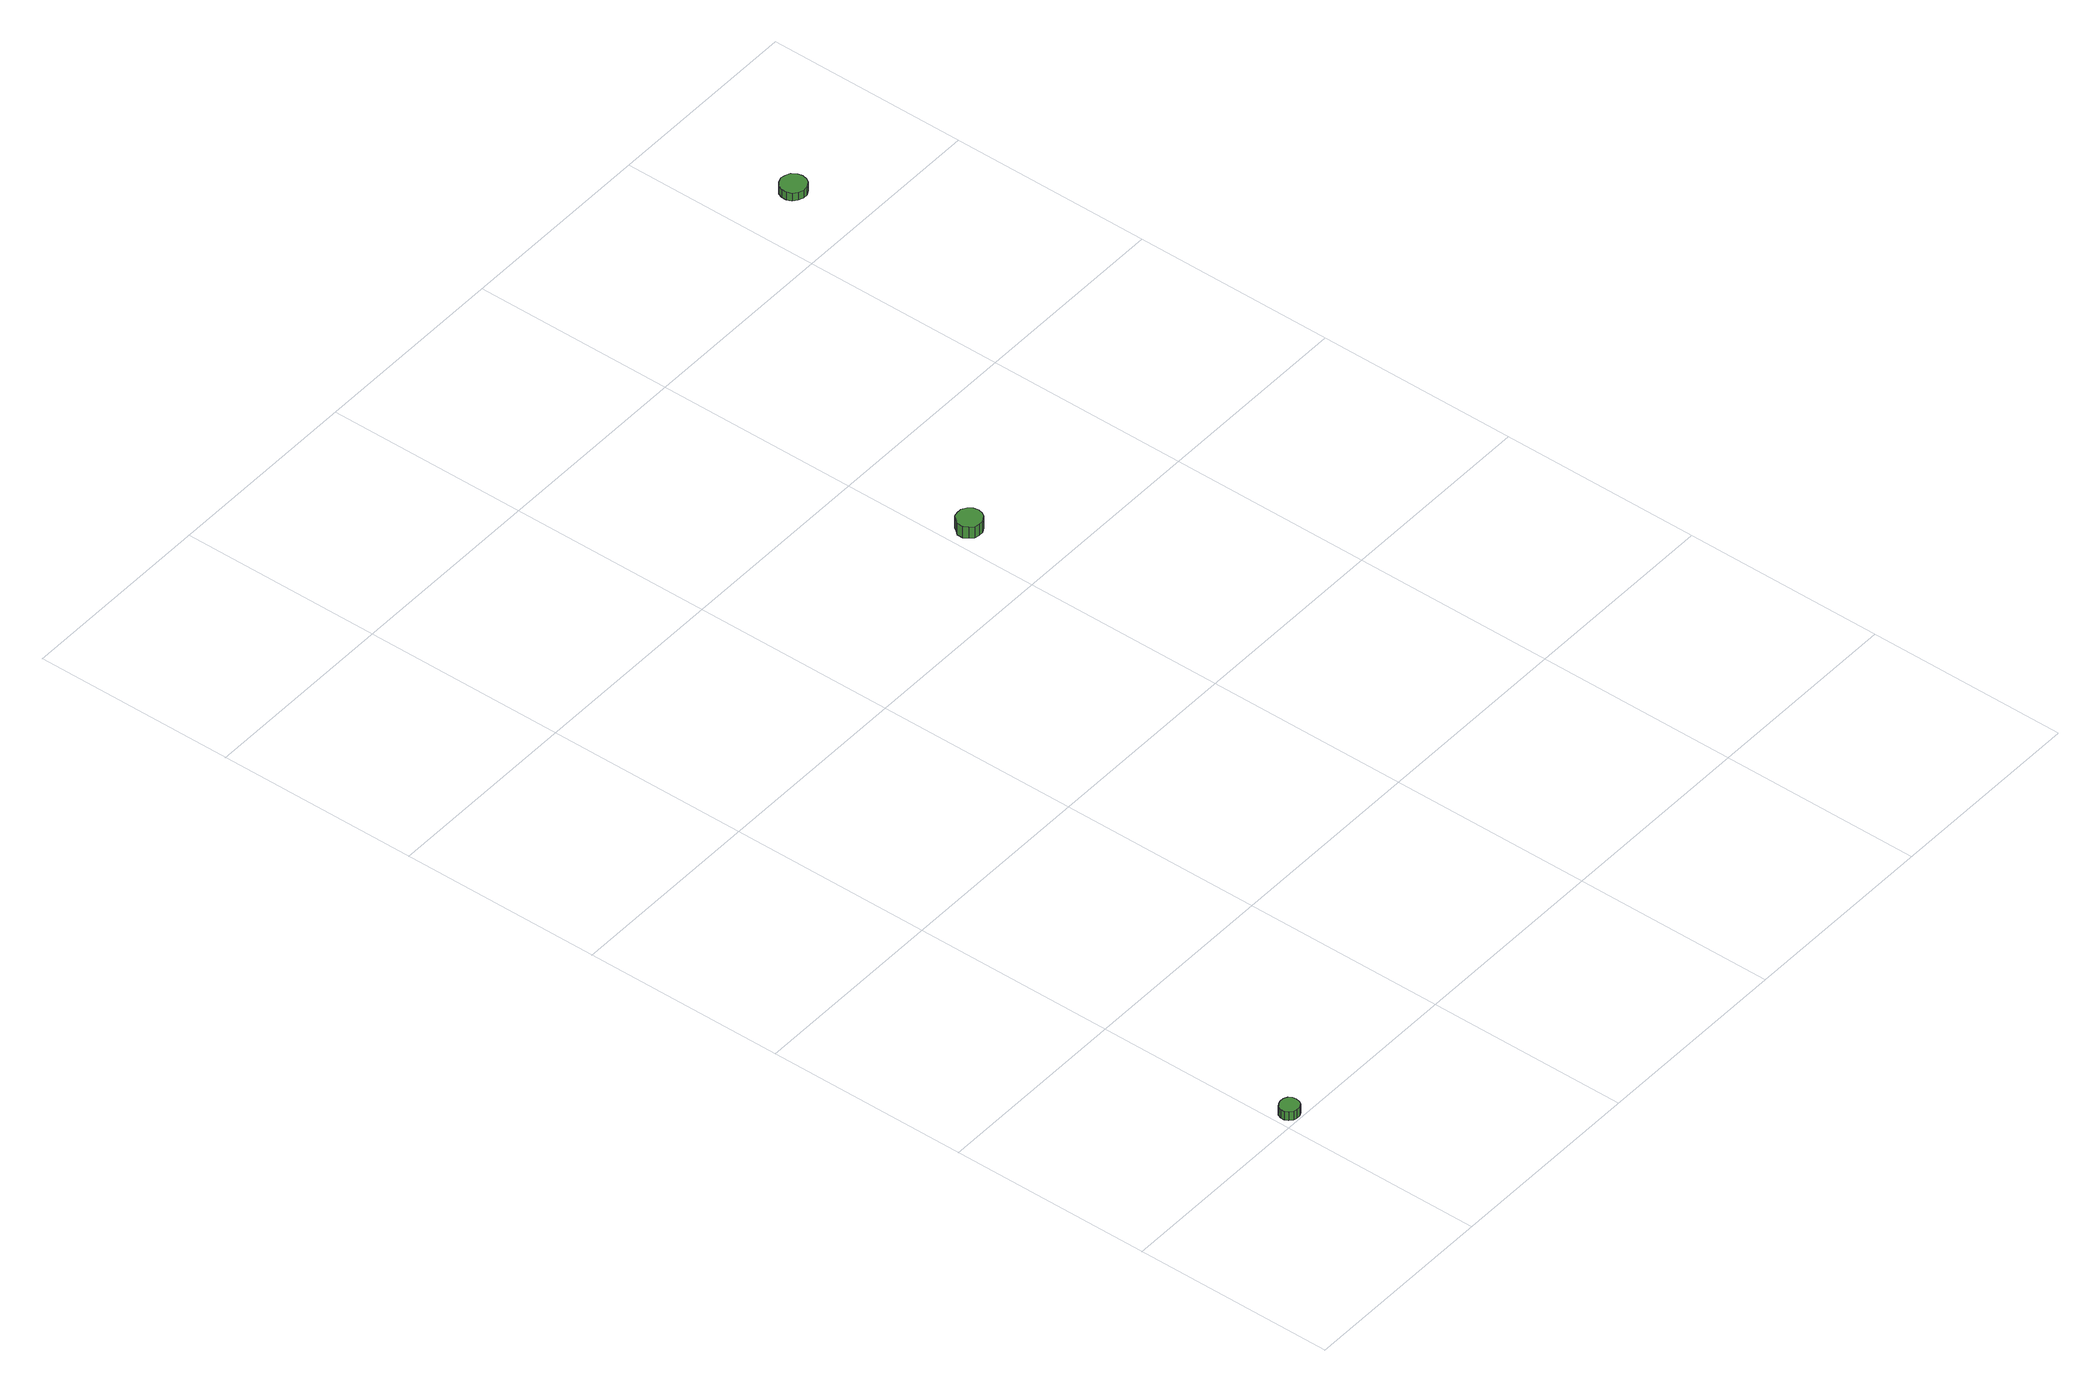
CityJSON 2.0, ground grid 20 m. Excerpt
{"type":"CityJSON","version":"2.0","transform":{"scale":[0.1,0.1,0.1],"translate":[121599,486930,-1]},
"CityObjects":{
"tree1":{"type":"SolitaryVegetationObject","attributes":{"function":"something"},"geometry":[{"type":"MultiSurface","lod":"1","boundaries":[[[0,1,2,3,4,5,6,7,8,9,10,11,12,13,14]],[[15,16,17,18,19,20,21,22,23,24,25,26,27,28,29]],[[0,29,28,1]],[[1,28,27,2]],[[2,27,26,3]],[[3,26,25,4]],[[4,25,24,5]],[[5,24,23,6]],[[6,23,22,7]],[[7,22,21,8]],[[8,21,20,9]],[[9,20,19,10]],[[10,19,18,11]],[[11,18,17,12]],[[12,17,16,13]],[[13,16,15,14]],[[14,15,29,0]]]}]},
"tree2":{"type":"SolitaryVegetationObject","attributes":{"function":"something"},"geometry":[{"type":"MultiSurface","lod":"1","boundaries":[[[30,31,32,33,34,35,36,37,38,39,40,41,42,43,44]],[[45,46,47,48,49,50,51,52,53,54,55,56,57,58,59]],[[30,59,58,31]],[[31,58,57,32]],[[32,57,56,33]],[[33,56,55,34]],[[34,55,54,35]],[[35,54,53,36]],[[36,53,52,37]],[[37,52,51,38]],[[38,51,50,39]],[[39,50,49,40]],[[40,49,48,41]],[[41,48,47,42]],[[42,47,46,43]],[[43,46,45,44]],[[44,45,59,30]]]}]},
"tree3":{"type":"SolitaryVegetationObject","attributes":{"function":"something"},"geometry":[{"type":"MultiSurface","lod":"1","boundaries":[[[60,61,62,63,64,65,66,67,68,69,70,71,72,73,74]],[[75,76,77,78,79,80,81,82,83,84,85,86,87,88,89]],[[60,89,88,61]],[[61,88,87,62]],[[62,87,86,63]],[[63,86,85,64]],[[64,85,84,65]],[[65,84,83,66]],[[66,83,82,67]],[[67,82,81,68]],[[68,81,80,69]],[[69,80,79,70]],[[70,79,78,71]],[[71,78,77,72]],[[72,77,76,73]],[[73,76,75,74]],[[74,75,89,60]]]}]}
},
"vertices":[
[25,11,16],[24,15,16],[22,18,16],[18,20,16],[14,20,16],[11,19,16],[8,17,16],[6,13,16],[6,9,16],[8,6,16],[11,3,16],[14,2,16],[18,2,16],[22,4,16],[24,7,16],[24,7,6],[22,4,6],[18,2,6],[14,2,6],[11,3,6],[8,6,6],[6,9,6],[6,13,6],[8,17,6],[11,19,6],[14,20,6],[18,20,6],[22,18,6],[24,15,6],[25,11,6],
[435,686,19],[434,691,19],[431,695,19],[426,698,19],[421,698,19],[416,697,19],[413,693,19],[410,689,19],[410,683,19],[413,679,19],[416,675,19],[421,674,19],[426,674,19],[431,677,19],[434,681,19],[434,681,6],[431,677,6],[426,674,6],[421,674,6],[416,675,6],[413,679,6],[410,683,6],[410,689,6],[413,693,6],[416,697,6],[421,698,6],[426,698,6],[431,695,6],[434,691,6],[435,686,6],
[674,1069,16],[673,1074,16],[670,1079,16],[665,1081,16],[660,1082,16],[655,1080,16],[651,1077,16],[649,1072,16],[649,1067,16],[651,1062,16],[655,1059,16],[660,1057,16],[665,1057,16],[670,1060,16],[673,1064,16],[673,1064,7],[670,1060,7],[665,1057,7],[660,1057,7],[655,1059,7],[651,1062,7],[649,1067,7],[649,1072,7],[651,1077,7],[655,1080,7],[660,1082,7],[665,1081,7],[670,1079,7],[673,1074,7],[674,1069,7]
]}
